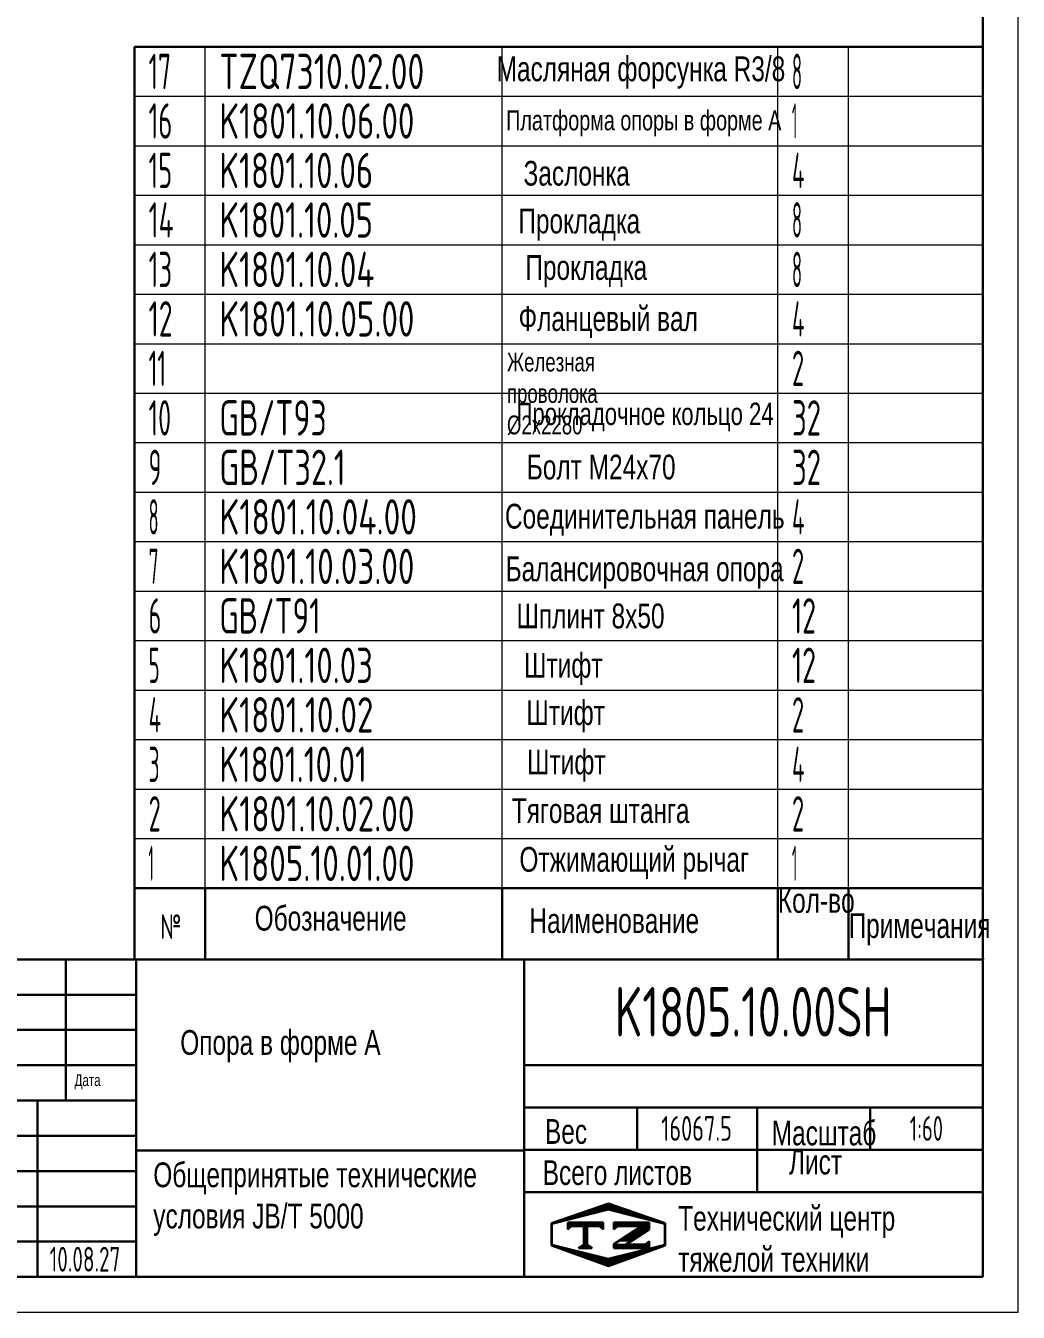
# Model space of a CAD drawing. Header units: millimetres. Extents: x 0 to 25200, y 0 to 17820.
# Drawn here: x 16777 to 25200, y 0 to 10918 of the extents above; entities that cross this region are included whole.
import ezdxf
from ezdxf.enums import TextEntityAlignment as Align

# ---------------------------------------------------------------- set-up
doc = ezdxf.new("R2010")
doc.units = ezdxf.units.MM
doc.header["$LTSCALE"] = 600
doc.layers.get('0').update_dxf_attribs({"lineweight": 30})
for name, color, linetype, lineweight in [('01', 7, 'Continuous', 30), ('02', 1, 'Continuous', 13), ('11', 3, 'Continuous', 13), ('THICK', 7, 'Continuous', 30)]:
    doc.layers.add(name, color=color, linetype=linetype, lineweight=lineweight)
doc.styles.get("Standard").update_dxf_attribs({"font": 'isocp', "width": 0.707, "bigfont": 'intecad.shx'})

# ---------------------------------------------------------------- blocks, each defined once
blk = doc.blocks.new('*U26')
at = {"layer": '01'}
for points in [[(415, 5), (415, 292)], [(25, 5), (415, 5)]]:
    blk.add_lwpolyline(points, dxfattribs=at)
at = {"layer": '02'}
for points in [[(420, 0), (420, 297)], [(0, 0), (420, 0)]]:
    blk.add_lwpolyline(points, dxfattribs=at)
blk = doc.blocks.new('*U29')
at = {"layer": '01'}
for p, q in [((0, -420), (0, 0)), ((7200, -420), (7200, 0))]:
    blk.add_line(p, q, dxfattribs=at)
at = {"layer": '02'}
for p, q in [((0, 0), (600, 0)), ((600, -420), (600, 0)), ((600, 0), (3120, 0)), ((3120, -420), (3120, 0)), ((3120, 0), (5460, 0)), ((5460, -420), (5460, 0)), ((5460, 0), (6060, 0)), ((6060, -420), (6060, 0)), ((6060, 0), (7200, 0))]:
    blk.add_line(p, q, dxfattribs=at)
blk = doc.blocks.new('*U30')
at = {"layer": '01'}
for p, q in [((0, -420), (0, 0)), ((7200, -420), (7200, 0))]:
    blk.add_line(p, q, dxfattribs=at)
at = {"layer": '02'}
for p, q in [((0, 0), (600, 0)), ((600, -420), (600, 0)), ((600, 0), (3120, 0)), ((3120, -420), (3120, 0)), ((3120, 0), (5460, 0)), ((5460, -420), (5460, 0)), ((5460, 0), (6060, 0)), ((6060, -420), (6060, 0)), ((6060, 0), (7200, 0))]:
    blk.add_line(p, q, dxfattribs=at)
blk = doc.blocks.new('*U31')
at = {"layer": '01'}
for p, q in [((0, -420), (0, 0)), ((7200, -420), (7200, 0))]:
    blk.add_line(p, q, dxfattribs=at)
at = {"layer": '02'}
for p, q in [((0, 0), (600, 0)), ((600, -420), (600, 0)), ((600, 0), (3120, 0)), ((3120, -420), (3120, 0)), ((3120, 0), (5460, 0)), ((5460, -420), (5460, 0)), ((5460, 0), (6060, 0)), ((6060, -420), (6060, 0)), ((6060, 0), (7200, 0))]:
    blk.add_line(p, q, dxfattribs=at)
blk = doc.blocks.new('*U32')
at = {"layer": '01'}
for p, q in [((0, -420), (0, 0)), ((7200, -420), (7200, 0))]:
    blk.add_line(p, q, dxfattribs=at)
at = {"layer": '02'}
for p, q in [((0, 0), (600, 0)), ((600, -420), (600, 0)), ((600, 0), (3120, 0)), ((3120, -420), (3120, 0)), ((3120, 0), (5460, 0)), ((5460, -420), (5460, 0)), ((5460, 0), (6060, 0)), ((6060, -420), (6060, 0)), ((6060, 0), (7200, 0))]:
    blk.add_line(p, q, dxfattribs=at)
blk = doc.blocks.new('*U33')
at = {"layer": '01'}
for p, q in [((0, -420), (0, 0)), ((7200, -420), (7200, 0))]:
    blk.add_line(p, q, dxfattribs=at)
at = {"layer": '02'}
for p, q in [((0, 0), (600, 0)), ((600, -420), (600, 0)), ((600, 0), (3120, 0)), ((3120, -420), (3120, 0)), ((3120, 0), (5460, 0)), ((5460, -420), (5460, 0)), ((5460, 0), (6060, 0)), ((6060, -420), (6060, 0)), ((6060, 0), (7200, 0))]:
    blk.add_line(p, q, dxfattribs=at)
blk = doc.blocks.new('*U34')
at = {"layer": '01'}
for p, q in [((0, -420), (0, 0)), ((7200, -420), (7200, 0))]:
    blk.add_line(p, q, dxfattribs=at)
at = {"layer": '02'}
for p, q in [((0, 0), (600, 0)), ((600, -420), (600, 0)), ((600, 0), (3120, 0)), ((3120, -420), (3120, 0)), ((3120, 0), (5460, 0)), ((5460, -420), (5460, 0)), ((5460, 0), (6060, 0)), ((6060, -420), (6060, 0)), ((6060, 0), (7200, 0))]:
    blk.add_line(p, q, dxfattribs=at)
blk = doc.blocks.new('*U35')
at = {"layer": '01'}
for p, q in [((0, -420), (0, 0)), ((7200, -420), (7200, 0))]:
    blk.add_line(p, q, dxfattribs=at)
at = {"layer": '02'}
for p, q in [((0, 0), (600, 0)), ((600, -420), (600, 0)), ((600, 0), (3120, 0)), ((3120, -420), (3120, 0)), ((3120, 0), (5460, 0)), ((5460, -420), (5460, 0)), ((5460, 0), (6060, 0)), ((6060, -420), (6060, 0)), ((6060, 0), (7200, 0))]:
    blk.add_line(p, q, dxfattribs=at)
blk = doc.blocks.new('*U36')
at = {"layer": '01'}
for p, q in [((0, -420), (0, 0)), ((7200, -420), (7200, 0))]:
    blk.add_line(p, q, dxfattribs=at)
at = {"layer": '02'}
for p, q in [((0, 0), (600, 0)), ((600, -420), (600, 0)), ((600, 0), (3120, 0)), ((3120, -420), (3120, 0)), ((3120, 0), (5460, 0)), ((5460, -420), (5460, 0)), ((5460, 0), (6060, 0)), ((6060, -420), (6060, 0)), ((6060, 0), (7200, 0))]:
    blk.add_line(p, q, dxfattribs=at)
blk = doc.blocks.new('*U37')
at = {"layer": '01'}
for p, q in [((0, -420), (0, 0)), ((7200, -420), (7200, 0))]:
    blk.add_line(p, q, dxfattribs=at)
at = {"layer": '02'}
for p, q in [((0, 0), (600, 0)), ((600, -420), (600, 0)), ((600, 0), (3120, 0)), ((3120, -420), (3120, 0)), ((3120, 0), (5460, 0)), ((5460, -420), (5460, 0)), ((5460, 0), (6060, 0)), ((6060, -420), (6060, 0)), ((6060, 0), (7200, 0))]:
    blk.add_line(p, q, dxfattribs=at)
blk = doc.blocks.new('*U38')
at = {"layer": '01'}
for p, q in [((0, -420), (0, 0)), ((7200, -420), (7200, 0))]:
    blk.add_line(p, q, dxfattribs=at)
at = {"layer": '02'}
for p, q in [((0, 0), (600, 0)), ((600, -420), (600, 0)), ((600, 0), (3120, 0)), ((3120, -420), (3120, 0)), ((3120, 0), (5460, 0)), ((5460, -420), (5460, 0)), ((5460, 0), (6060, 0)), ((6060, -420), (6060, 0)), ((6060, 0), (7200, 0))]:
    blk.add_line(p, q, dxfattribs=at)
blk = doc.blocks.new('*U39')
at = {"layer": '01'}
for p, q in [((0, -420), (0, 0)), ((7200, -420), (7200, 0))]:
    blk.add_line(p, q, dxfattribs=at)
at = {"layer": '02'}
for p, q in [((0, 0), (600, 0)), ((600, -420), (600, 0)), ((600, 0), (3120, 0)), ((3120, -420), (3120, 0)), ((3120, 0), (5460, 0)), ((5460, -420), (5460, 0)), ((5460, 0), (6060, 0)), ((6060, -420), (6060, 0)), ((6060, 0), (7200, 0))]:
    blk.add_line(p, q, dxfattribs=at)
blk = doc.blocks.new('*U40')
at = {"layer": '01'}
for p, q in [((0, -420), (0, 0)), ((7200, -420), (7200, 0))]:
    blk.add_line(p, q, dxfattribs=at)
at = {"layer": '02'}
for p, q in [((0, 0), (600, 0)), ((600, -420), (600, 0)), ((600, 0), (3120, 0)), ((3120, -420), (3120, 0)), ((3120, 0), (5460, 0)), ((5460, -420), (5460, 0)), ((5460, 0), (6060, 0)), ((6060, -420), (6060, 0)), ((6060, 0), (7200, 0))]:
    blk.add_line(p, q, dxfattribs=at)
blk = doc.blocks.new('*U41')
at = {"layer": '01'}
for p, q in [((0, -420), (0, 0)), ((7200, -420), (7200, 0))]:
    blk.add_line(p, q, dxfattribs=at)
at = {"layer": '02'}
for p, q in [((0, 0), (600, 0)), ((600, -420), (600, 0)), ((600, 0), (3120, 0)), ((3120, -420), (3120, 0)), ((3120, 0), (5460, 0)), ((5460, -420), (5460, 0)), ((5460, 0), (6060, 0)), ((6060, -420), (6060, 0)), ((6060, 0), (7200, 0))]:
    blk.add_line(p, q, dxfattribs=at)
blk = doc.blocks.new('*U42')
at = {"layer": '01'}
for p, q in [((0, -420), (0, 0)), ((7200, -420), (7200, 0))]:
    blk.add_line(p, q, dxfattribs=at)
at = {"layer": '02'}
for p, q in [((0, 0), (600, 0)), ((600, -420), (600, 0)), ((600, 0), (3120, 0)), ((3120, -420), (3120, 0)), ((3120, 0), (5460, 0)), ((5460, -420), (5460, 0)), ((5460, 0), (6060, 0)), ((6060, -420), (6060, 0)), ((6060, 0), (7200, 0))]:
    blk.add_line(p, q, dxfattribs=at)
blk = doc.blocks.new('*U43')
at = {"layer": '01'}
for p, q in [((0, -420), (0, 0)), ((7200, -420), (7200, 0))]:
    blk.add_line(p, q, dxfattribs=at)
at = {"layer": '02'}
for p, q in [((0, 0), (600, 0)), ((600, -420), (600, 0)), ((600, 0), (3120, 0)), ((3120, -420), (3120, 0)), ((3120, 0), (5460, 0)), ((5460, -420), (5460, 0)), ((5460, 0), (6060, 0)), ((6060, -420), (6060, 0)), ((6060, 0), (7200, 0))]:
    blk.add_line(p, q, dxfattribs=at)
blk = doc.blocks.new('*U44')
at = {"layer": '01'}
for p, q in [((0, -420), (0, 0)), ((7200, -420), (7200, 0))]:
    blk.add_line(p, q, dxfattribs=at)
at = {"layer": '02'}
for p, q in [((0, 0), (600, 0)), ((600, -420), (600, 0)), ((600, 0), (3120, 0)), ((3120, -420), (3120, 0)), ((3120, 0), (5460, 0)), ((5460, -420), (5460, 0)), ((5460, 0), (6060, 0)), ((6060, -420), (6060, 0)), ((6060, 0), (7200, 0))]:
    blk.add_line(p, q, dxfattribs=at)
blk = doc.blocks.new('*U45')
at = {"layer": '01'}
for p, q in [((0, -420), (0, 0)), ((0, 0), (600, 0)), ((600, 0), (3120, 0)), ((3120, 0), (5460, 0)), ((5460, 0), (6060, 0)), ((6060, 0), (7200, 0)), ((7200, -420), (7200, 0))]:
    blk.add_line(p, q, dxfattribs=at)
at = {"layer": '02'}
for p, q in [((600, -420), (600, 0)), ((3120, -420), (3120, 0)), ((5460, -420), (5460, 0)), ((6060, -420), (6060, 0))]:
    blk.add_line(p, q, dxfattribs=at)
blk = doc.blocks.new('*X49')
at = {"color": 0}
for p, q in [((127.06, 7.8), (132.06, 7.8)), ((127.06, 7.5), (132.06, 7.5)), ((127.06, 7.2), (127.32, 7.2)), ((128.3, 5.7), (130.1, 5.7)), ((128.77, 6), (130.57, 6)), ((129.23, 6.3), (131.04, 6.3)), ((129.7, 6.6), (131.51, 6.6)), ((130.16, 6.9), (131.98, 6.9)), ((130.62, 7.2), (132.06, 7.2)), ((127.84, 5.4), (129.64, 5.4))]:
    blk.add_line(p, q, dxfattribs=at)
blk = doc.blocks.new('*X50')
at = {"color": 0}
for p, q in [((127.06, 4.8), (132.06, 4.8)), ((127.06, 4.5), (132.06, 4.5)), ((131.84, 5.1), (132.06, 5.1))]:
    blk.add_line(p, q, dxfattribs=at)
blk = doc.blocks.new('*X48')
at = {"color": 0}
for p, q in [((122.34, 4.5), (123.72, 4.5)), ((122.82, 4.8), (123.24, 4.8))]:
    blk.add_line(p, q, dxfattribs=at)
blk = doc.blocks.new('*X47')
at = {"color": 0}
for p, q in [((120.53, 7.8), (125.53, 7.8)), ((120.53, 7.5), (125.53, 7.5)), ((120.53, 7.2), (120.79, 7.2)), ((125.27, 7.2), (125.53, 7.2))]:
    blk.add_line(p, q, dxfattribs=at)
blk = doc.blocks.new('*X46')
at = {"color": 0}
for p, q in [((122.38, 9.3), (124.32, 9.3)), ((123.24, 9.6), (125.52, 9.6)), ((124.1, 9.9), (128.52, 9.9)), ((124.97, 10.2), (127.67, 10.2)), ((125.83, 10.5), (126.82, 10.5)), ((127.02, 9.6), (129.37, 9.6)), ((128.22, 9.3), (130.22, 9.3)), ((118.22, 7.8), (118.32, 7.8)), ((118.22, 7.5), (118.27, 7.5)), ((118.94, 8.1), (119.52, 8.1)), ((119.8, 8.4), (120.72, 8.4)), ((120.66, 8.7), (121.92, 8.7)), ((121.52, 9), (123.12, 9)), ((129.42, 9), (131.07, 9)), ((130.62, 8.7), (131.92, 8.7)), ((131.82, 8.4), (132.77, 8.4)), ((133.02, 8.1), (133.62, 8.1)), ((134.22, 7.8), (134.32, 7.8)), ((134.27, 7.5), (134.32, 7.5)), ((118.22, 7.2), (118.27, 7.2)), ((118.22, 6.9), (118.27, 6.9)), ((118.22, 6.6), (118.27, 6.6)), ((118.22, 6.3), (118.27, 6.3)), ((118.22, 6), (118.27, 6)), ((118.22, 5.7), (118.27, 5.7)), ((134.27, 7.2), (134.32, 7.2)), ((134.27, 6.9), (134.32, 6.9)), ((134.27, 6.6), (134.32, 6.6)), ((134.27, 6.3), (134.32, 6.3)), ((134.27, 6), (134.32, 6)), ((134.27, 5.7), (134.32, 5.7)), ((118.22, 5.4), (118.27, 5.4)), ((118.22, 5.1), (118.27, 5.1)), ((118.22, 4.8), (118.27, 4.8)), ((118.79, 4.5), (119.42, 4.5)), ((119.61, 4.2), (120.62, 4.2)), ((120.43, 3.9), (121.82, 3.9)), ((130.72, 3.9), (132.14, 3.9)), ((131.92, 4.2), (132.95, 4.2)), ((133.12, 4.5), (133.76, 4.5)), ((134.27, 5.4), (134.32, 5.4)), ((134.27, 5.1), (134.32, 5.1)), ((134.27, 4.8), (134.32, 4.8)), ((121.26, 3.6), (123.02, 3.6)), ((122.08, 3.3), (124.22, 3.3)), ((122.91, 3), (125.42, 3)), ((123.73, 2.7), (128.89, 2.7)), ((124.55, 2.4), (128.07, 2.4)), ((125.38, 2.1), (127.26, 2.1)), ((127.12, 3), (129.7, 3)), ((128.32, 3.3), (130.51, 3.3)), ((129.52, 3.6), (131.32, 3.6)), ((126.2, 1.8), (126.45, 1.8))]:
    blk.add_line(p, q, dxfattribs=at)

msp = doc.modelspace()

# ---------------------------------------------------------------- linework, layer by layer
for p, q in [((17700, 3600), (24900, 3600)), ((17700, 3600), (17700, 2994.38)), ((18300, 3600), (18300, 2994.38)), ((20820, 3600), (20820, 2994.38)), ((23160, 3600), (23160, 2994.38)), ((23760, 3600), (23760, 2994.38))]:
    msp.add_line(p, q)
at = {"layer": '01'}
msp.add_point((24900, 3000), dxfattribs=at)
at = {"layer": 'THICK'}
for p, q in [((14122.46, 2994.38), (24900, 2994.38)), ((17116.22, 1796.88), (17116.22, 2994.38)), ((17714.98, 300), (17714.98, 2994.38)), ((21008.11, 300), (21008.11, 2994.38)), ((24900, 300), (24900, 2994.38)), ((14122.46, 2096.26), (17714.98, 2096.26)), ((21008.11, 2096.26), (24900, 2096.26)), ((14122.46, 1796.88), (17714.98, 1796.88)), ((16876.72, 300), (16876.72, 1796.88)), ((21008.11, 1737), (24900, 1737)), ((21966.12, 1377.75), (21966.12, 1737)), ((22983.99, 1018.5), (22983.99, 1737)), ((23942, 1377.75), (23942, 1737)), ((17714.98, 1372.56), (21008.11, 1372.56)), ((21008.11, 1377.75), (24900, 1377.75)), ((21008.11, 1018.5), (24900, 1018.5)), ((14122.46, 300), (24900, 300))]:
    msp.add_line(p, q, dxfattribs=at)
at = {"layer": 'THICK', "color": 3}
for p, q in [((14122.46, 2695.01), (17714.98, 2695.01)), ((14122.46, 2395.63), (17714.98, 2395.63)), ((14122.46, 1497.5), (17714.98, 1497.5)), ((14122.46, 1198.13), (17714.98, 1198.13)), ((14122.46, 898.75), (17714.98, 898.75)), ((21238.76, 755.42), (21724.05, 924.44)), ((21724.05, 924.44), (22203.04, 755.42)), ((21241.91, 751.61), (21720.91, 871.36)), ((21720.91, 871.36), (22199.91, 751.61)), ((21238.76, 567.18), (21238.76, 755.42)), ((21241.91, 571.98), (21241.91, 751.61)), ((21377.16, 701.12), (21377.16, 761)), ((21377.16, 761), (21676.54, 761)), ((21407.1, 731.06), (21377.16, 701.12)), ((21646.6, 731.06), (21407.1, 731.06)), ((21513.75, 731.35), (21513.75, 567.12)), ((21526.85, 731.35), (21526.85, 567.12)), ((21541.82, 731.35), (21541.82, 567.12)), ((21676.54, 701.12), (21646.6, 731.06)), ((21676.54, 761), (21676.54, 701.12)), ((21768.21, 761), (21768.21, 701.12)), ((21768.21, 761), (22067.59, 761)), ((21768.21, 701.12), (21798.15, 731.06)), ((22003.97, 731.06), (21768.21, 578.53)), ((21798.15, 731.06), (22003.97, 731.06)), ((22067.58, 701.69), (21914.21, 603.54)), ((22067.59, 761), (22067.59, 701.12)), ((22199.91, 751.61), (22199.91, 571.98)), ((22203.04, 755.42), (22203.04, 567.18)), ((14122.46, 599.38), (17714.98, 599.38)), ((21724.05, 390.47), (21238.76, 567.18)), ((21720.91, 452.23), (21241.91, 571.98)), ((21526.85, 580.81), (21468.85, 544.31)), ((21526.85, 580.81), (21584.85, 544.31)), ((22199.91, 571.98), (21720.91, 452.23)), ((22203.04, 567.18), (21724.05, 390.47)), ((21768.21, 578.53), (21768.21, 544.31)), ((21914.21, 603.54), (21868.45, 574.25)), ((22037.64, 574.25), (21868.45, 574.25)), ((22067.58, 604.19), (22037.64, 574.25)), ((22067.58, 544.31), (22067.58, 604.19)), ((21468.85, 544.31), (21526.85, 544.31)), ((21584.85, 544.31), (21526.85, 544.31)), ((21768.21, 544.31), (22067.58, 544.31))]:
    msp.add_line(p, q, dxfattribs=at)

# ---------------------------------------------------------------- block references
at = {"xscale": 60, "yscale": 60, "zscale": 60}
msp.add_blockref('*U26', (0, 0), dxfattribs=at)
for name, p in [('*U45', (17700, 10740)), ('*U44', (17700, 10320)), ('*U43', (17700, 9900)), ('*U42', (17700, 9480)), ('*U41', (17700, 9060)), ('*U40', (17700, 8640)), ('*U39', (17700, 8220)), ('*U38', (17700, 7800)), ('*U37', (17700, 7380)), ('*U36', (17700, 6960)), ('*U35', (17700, 6540)), ('*U34', (17700, 6120)), ('*U33', (17700, 5700)), ('*U32', (17700, 5280)), ('*U31', (17700, 4860)), ('*U30', (17700, 4440)), ('*U29', (17700, 4020))]:
    msp.add_blockref(name, p)
at = {"layer": 'THICK', "color": 3, "xscale": 59.8752000000004, "yscale": 59.8751999999995, "zscale": 59.87520000000001}
for name in ['*X46', '*X47', '*X49', '*X48', '*X50']:
    msp.add_blockref(name, (14160.33, 285.37), dxfattribs=at)

# ---------------------------------------------------------------- texts
at = {"attachment_point": 1}
for s, insert, char_height in [('{\\fArial|b0|i0|c204|p34;\\C3;Масляная форсунка\\fArial|b0|i0|c0|p34; R3/8\\fArial|b0|i0|c204|p34; }', (20772.95, 10657.33), 210), ('{\\fArial|b0|i0|c204|p34;\\C3;Платформа опоры в форме А}', (20854.04, 10200.62), 170), ('{\\fArial|b0|i0|c204|p34;\\C3;Заслонка}', (21001.74, 9771.52), 210), ('{\\fArial|b0|i0|c204|p34;\\C3;Прокладка}', (20957.5, 9366.37), 210), ('{\\fArial|b0|i0|c204|p34;\\C3;Прокладка}', (21016.76, 8971.5), 210), ('{\\fArial|b0|i0|c204|p34;\\C3;Фланцевый вал}', (20959.3, 8538), 210), ('{\\fArial|b0|i0|c204|p34;\\C3;Прокладочное кольцо 24}', (20942.18, 7719.81), 190), ('{\\fArial|b0|i0|c204|p34;\\C3;Болт М24х70}', (21029.23, 7277.89), 210), ('{\\fArial|b0|i0|c204|p34;\\C3;Соединительная панель}', (20843.72, 6860.85), 210), ('{\\fArial|b0|i0|c204|p34;\\C3;Балансировочная опора}', (20849.5, 6414.28), 210), ('{\\fArial|b0|i0|c204|p34;\\C3;Шплинт 8х50}', (20942.26, 6014.61), 210), ('{\\fArial|b0|i0|c204|p34;\\C3;Штифт}', (21005.96, 5595.39), 210), ('{\\fArial|b0|i0|c204|p34;\\C3;Штифт}', (21025.87, 5193.72), 210), ('{\\fArial|b0|i0|c204|p34;\\C3;Штифт}', (21031.58, 4774.96), 210), ('{\\fArial|b0|i0|c204|p34;\\C3;Тяговая штанга}', (20902.25, 4362), 210), ('{\\fArial|b0|i0|c204|p34;\\C3;Отжимающий рычаг}', (20966.55, 3948.41), 210), ('{\\fArial|b0|i0|c204|p34;Кол-во}', (23160, 3600), 210), ('{\\fArial|b0|i0|c204|p34;Обозначение}', (18719.88, 3449.14), 210), ('{\\fArial|b0|i0|c204|p34;Наименование}', (21051.79, 3428.61), 210), ('{\\fArial|b0|i0|c204|p34;Примечания}', (23760, 3386.42), 210), ('{\\fArial|b0|i0|c204|p34;\\C3;Опора в форме А}', (18088.39, 2394.68), 210), ('{\\fArial|b0|i0|c204|p34;Дата}', (17191.32, 2019.7), 100), ('{\\fArial|b0|i0|c204|p34;Вес}', (21183.56, 1639.37), 210), ('{\\fArial|b0|i0|c204|p34;Масштаб}', (23108.07, 1626.68), 210), ('{\\fArial|b0|i0|c204|p34;Общепринятые технические\\Pусловия \\fArial|b0|i0|c0|p34;JB/T 5000}', (17859.75, 1271.56), 210), ('{\\fArial|b0|i0|c204|p34;Всего листов}', (21164.5, 1290.34), 210), ('{\\fArial|b0|i0|c204|p34;Технический центр\\Pтяжелой техники}', (22314.13, 903.23), 210)]:
    msp.add_mtext(s, dxfattribs=dict(at, insert=insert, char_height=char_height))
for s, insert, char_height, width in [('{\\fArial|b0|i0|c204|p34;\\C3;Железная проволока %%C2х2280}', (20860.75, 8144.13), 160, 5.7972), ('{\\Fisocp,intecad|c204;№}', (17918.6, 3377.29), 210, 10.2728), ('{\\fArial|b0|i0|c204|p34;Лист}', (23254.15, 1380), 210, 1645.8459)]:
    msp.add_mtext(s, dxfattribs=dict(at, insert=insert, char_height=char_height, width=width))
at = {"layer": '11'}
for s, height, width, p, p2 in [('17', 300, 0.606, (17820, 10380), (18010.89, 10380)), ('TZQ7310.02.00', 300, 0.694301, (18420, 10380), (20159.39, 10380)), ('8', 300, 0.514182, (23280, 10380), (23364.84, 10380)), ('16', 300, 0.610556, (17820, 9960), (18021.41, 9960)), ('K1801.10.06.00', 300, 0.69367, (18420, 9960), (20075.61, 9960)), ('1', 300, 0.404, (23280, 9960), (23322.42, 9960)), ('15', 300, 0.609833, (17820, 9540), (18019.68, 9540)), ('K1801.10.06', 300, 0.690179, (18420, 9540), (19725.39, 9540)), ('4', 300, 0.543846, (23280, 9540), (23386.05, 9540)), ('14', 300, 0.614783, (17820, 9120), (18032.1, 9120)), ('K1801.10.05', 300, 0.690157, (18420, 9120), (19723.66, 9120)), ('8', 300, 0.514182, (23280, 9120), (23364.84, 9120)), ('13', 300, 0.609833, (17820, 8700), (18019.68, 8700)), ('K1801.10.04', 300, 0.690312, (18420, 8700), (19736.08, 8700)), ('8', 300, 0.514182, (23280, 8700), (23364.84, 8700)), ('12', 300, 0.611465, (17820, 8280), (18023.63, 8280)), ('K1801.10.05.00', 300, 0.69367, (18420, 8280), (20075.61, 8280)), ('4', 300, 0.543846, (23280, 8280), (23386.05, 8280)), ('11', 300, 0.582235, (17820, 7860), (17968.47, 7860)), ('2', 300, 0.562593, (23280, 7860), (23382.96, 7860)), ('10', 300, 0.606076, (17820, 7440), (18011.06, 7440)), ('GB/T93', 300, 0.691199, (18420, 7440), (19331.33, 7440)), ('32', 300, 0.626049, (23280, 7440), (23526.05, 7440)), ('9', 300, 0.579528, (17820, 7020), (17928.07, 7020)), ('GB/T32.1', 300, 0.693516, (18420, 7020), (19491.48, 7020)), ('32', 300, 0.626049, (23280, 7020), (23526.05, 7020)), ('8', 300, 0.514182, (17820, 6600), (17904.84, 6600)), ('K1801.10.04.00', 300, 0.693836, (18420, 6600), (20096.82, 6600)), ('4', 300, 0.543846, (23280, 6600), (23386.05, 6600)), ('7', 300, 0.514182, (17820, 6180), (17904.84, 6180)), ('K1801.10.03.00', 300, 0.69367, (18420, 6180), (20075.61, 6180)), ('2', 300, 0.562593, (23280, 6180), (23382.96, 6180)), ('6', 300, 0.600695, (17820, 5760), (17928.05, 5760)), ('GB/T91', 300, 0.690281, (18420, 5760), (19280.12, 5760)), ('12', 300, 0.611465, (23280, 5760), (23483.63, 5760)), ('5', 300, 0.527686, (17820, 5340), (17913.63, 5340)), ('K1801.10.03', 300, 0.690157, (18420, 5340), (19723.66, 5340)), ('12', 300, 0.611465, (23280, 5340), (23483.63, 5340)), ('4', 300, 0.543846, (17820, 4920), (17926.05, 4920)), ('K1801.10.02', 300, 0.690207, (18420, 4920), (19727.61, 4920)), ('2', 300, 0.562593, (23280, 4920), (23382.96, 4920)), ('3', 300, 0.527686, (17820, 4500), (17913.63, 4500)), ('K1801.10.01', 300, 0.689486, (18420, 4500), (19672.45, 4500)), ('4', 300, 0.543846, (23280, 4500), (23386.05, 4500)), ('2', 300, 0.562593, (17820, 4080), (17922.96, 4080)), ('K1801.10.02.00', 300, 0.69367, (18420, 4080), (20075.61, 4080)), ('2', 300, 0.562593, (23280, 4080), (23382.96, 4080)), ('1', 300, 0.404, (17820, 3660), (17862.42, 3660)), ('K1805.10.01.00', 300, 0.69367, (18420, 3660), (20075.61, 3660)), ('1', 300, 0.404, (23280, 3660), (23322.42, 3660)), ('K1805.10.00SH', 420, 0.693834, (21776.34, 2340), (24123.66, 2340)), ('16067.5', 210, 0.681698, (22169.99, 1455), (22770.01, 1455)), ('1:60', 210, 0.655288, (24278.9, 1455), (24561.1, 1455)), ('10.08.27', 210, 0.642055, (16980, 345), (17580, 345))]:
    msp.add_text(s, height=height, dxfattribs=dict(at, width=width)).set_placement(p, p2, align=Align.FIT)

doc.saveas('drawing.dxf')
